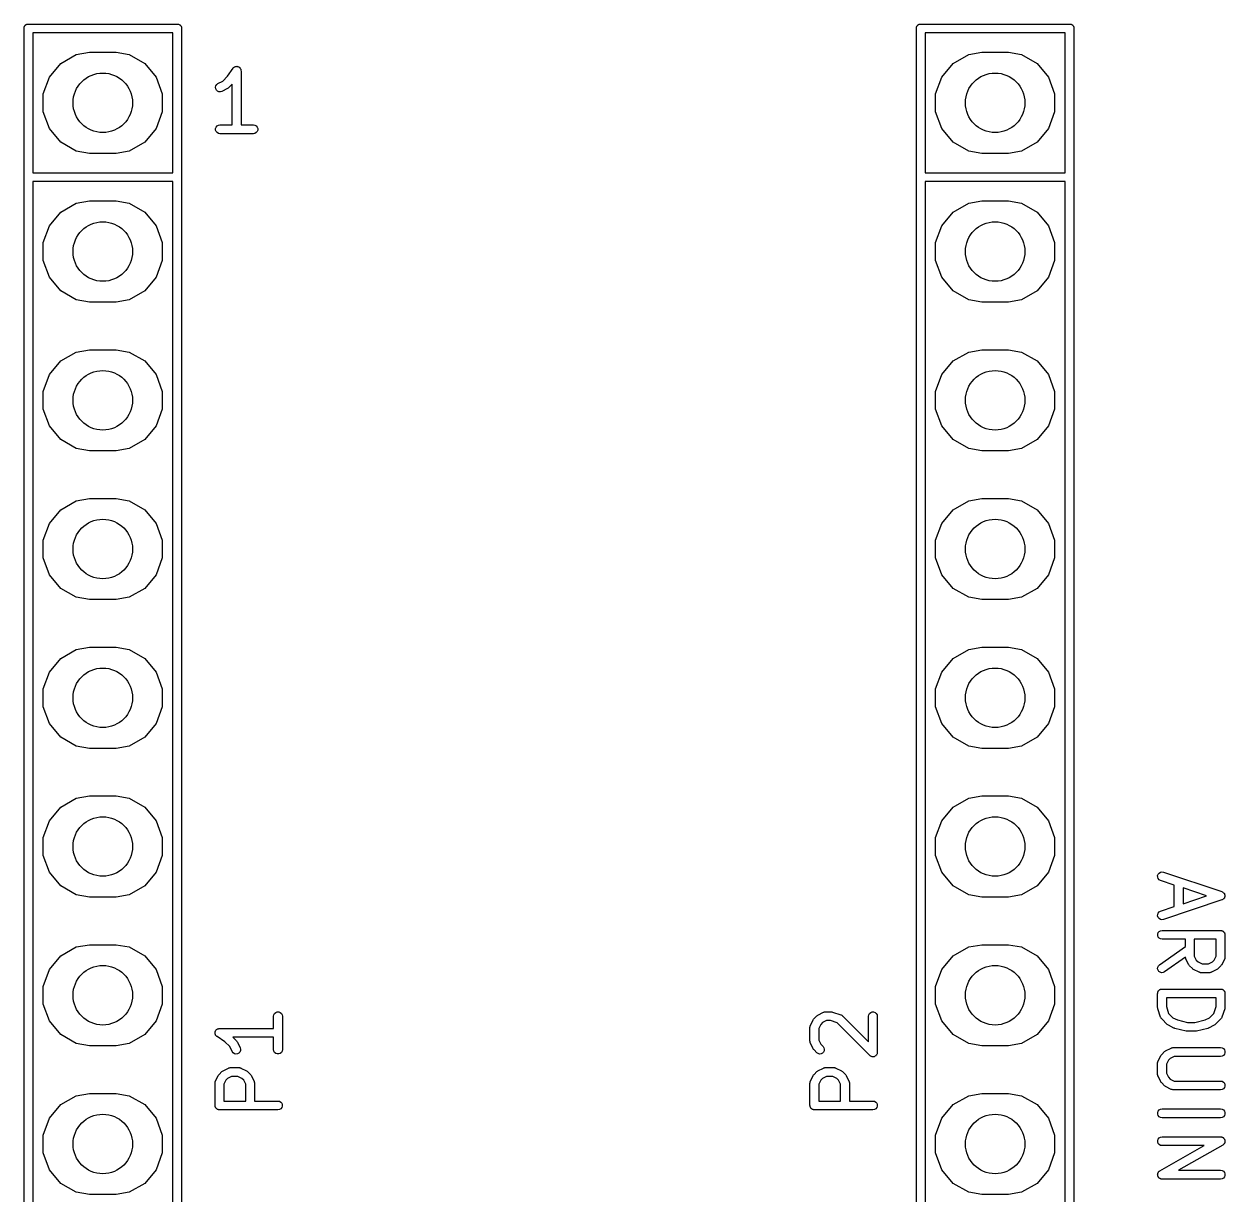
# Model space of a CAD drawing. Extents: x 84 to 159, y -171 to -32.
# Drawn here: x 138.1 to 158.61, y -89.9 to -69.9 of the extents above; entities that cross this region are included whole.
import ezdxf

# ---------------------------------------------------------------- set-up
doc = ezdxf.new("R2010")
doc.units = 0
doc.header["$MEASUREMENT"] = 0
doc.layers.add('BLACK', color=7, linetype='CONTINUOUS')

msp = doc.modelspace()

# ---------------------------------------------------------------- linework, layer by layer
at = {"layer": 'BLACK', "linetype": 'CONTINUOUS'}
for p, q in [((138.108, -69.9452), (138.11, -69.9389)), ((138.11, -69.9389), (138.114, -69.9338)), ((138.114, -69.9338), (138.118, -69.928)), ((138.118, -69.928), (138.123, -69.9238)), ((138.123, -69.9238), (138.127, -69.9187)), ((138.127, -69.9187), (138.133, -69.9153)), ((138.133, -69.9153), (138.138, -69.911)), ((138.138, -69.911), (138.144, -69.9088)), ((138.144, -69.9088), (138.15, -69.9054)), ((138.15, -69.9054), (138.157, -69.9043)), ((138.157, -69.9043), (138.163, -69.902)), ((138.163, -69.902), (138.169, -69.902)), ((138.169, -69.902), (138.169, -69.902)), ((138.169, -69.902), (140.723, -69.902)), ((140.723, -69.902), (140.723, -69.902)), ((140.723, -69.902), (140.729, -69.902)), ((140.729, -69.902), (140.735, -69.9043)), ((140.735, -69.9043), (140.742, -69.9054)), ((140.742, -69.9054), (140.748, -69.9088)), ((140.748, -69.9088), (140.754, -69.911)), ((140.754, -69.911), (140.759, -69.9153)), ((140.759, -69.9153), (140.765, -69.9187)), ((140.765, -69.9187), (140.769, -69.9238)), ((140.769, -69.9238), (140.774, -69.928)), ((140.774, -69.928), (140.778, -69.9338)), ((140.778, -69.9338), (140.782, -69.9389)), ((140.782, -69.9389), (140.784, -69.9452)), ((153.348, -69.9452), (153.35, -69.9389)), ((153.35, -69.9389), (153.354, -69.9338)), ((153.354, -69.9338), (153.358, -69.928)), ((153.358, -69.928), (153.363, -69.9238)), ((153.363, -69.9238), (153.367, -69.9187)), ((153.367, -69.9187), (153.373, -69.9153)), ((153.373, -69.9153), (153.378, -69.911)), ((153.378, -69.911), (153.384, -69.9088)), ((153.384, -69.9088), (153.39, -69.9054)), ((153.39, -69.9054), (153.397, -69.9043)), ((153.397, -69.9043), (153.403, -69.902)), ((153.403, -69.902), (153.409, -69.902)), ((153.409, -69.902), (153.409, -69.902)), ((153.409, -69.902), (155.963, -69.902)), ((155.963, -69.902), (155.963, -69.902)), ((155.963, -69.902), (155.969, -69.902)), ((155.969, -69.902), (155.975, -69.9043)), ((155.975, -69.9043), (155.982, -69.9054)), ((155.982, -69.9054), (155.988, -69.9088)), ((155.988, -69.9088), (155.994, -69.911)), ((155.994, -69.911), (155.999, -69.9153)), ((155.999, -69.9153), (156.005, -69.9187)), ((156.005, -69.9187), (156.009, -69.9238)), ((156.009, -69.9238), (156.014, -69.928)), ((156.014, -69.928), (156.018, -69.9338)), ((156.018, -69.9338), (156.022, -69.9389)), ((156.022, -69.9389), (156.024, -69.9452)), ((138.101, -69.9638), (138.103, -69.9575)), ((138.101, -69.9704), (138.101, -69.9638)), ((138.101, -72.5038), (138.101, -69.9704)), ((138.101, -69.9704), (138.101, -69.9704)), ((138.103, -69.9575), (138.104, -69.951)), ((138.104, -69.951), (138.108, -69.9452)), ((138.251, -70.052), (138.251, -72.442)), ((140.641, -70.052), (138.251, -70.052)), ((140.641, -72.442), (140.641, -70.052)), ((140.784, -69.9452), (140.788, -69.951)), ((140.788, -69.951), (140.789, -69.9575)), ((140.789, -69.9575), (140.791, -69.9638)), ((140.791, -69.9638), (140.791, -69.9704)), ((140.791, -69.9704), (140.791, -69.9704)), ((140.791, -69.9704), (140.791, -108.084)), ((153.341, -69.9638), (153.343, -69.9575)), ((153.341, -69.9704), (153.341, -69.9638)), ((153.341, -72.5038), (153.341, -69.9704)), ((153.341, -69.9704), (153.341, -69.9704)), ((153.343, -69.9575), (153.344, -69.951)), ((153.344, -69.951), (153.348, -69.9452)), ((153.491, -70.052), (153.491, -72.442)), ((155.881, -70.052), (153.491, -70.052)), ((155.881, -72.442), (155.881, -70.052)), ((156.024, -69.9452), (156.028, -69.951)), ((156.028, -69.951), (156.029, -69.9575)), ((156.029, -69.9575), (156.031, -69.9638)), ((156.031, -69.9638), (156.031, -69.9704)), ((156.031, -69.9704), (156.031, -69.9704)), ((156.031, -69.9704), (156.031, -108.084)), ((138.73, -70.5752), (138.994, -70.423)), ((138.994, -70.423), (139.218, -70.3834)), ((139.218, -70.3834), (139.674, -70.3834)), ((139.674, -70.3834), (139.898, -70.423)), ((139.898, -70.423), (140.162, -70.5752)), ((153.97, -70.5752), (154.234, -70.423)), ((154.234, -70.423), (154.458, -70.3834)), ((154.458, -70.3834), (154.914, -70.3834)), ((154.914, -70.3834), (155.138, -70.423)), ((155.138, -70.423), (155.402, -70.5752)), ((138.534, -70.8085), (138.73, -70.5752)), ((140.162, -70.5752), (140.358, -70.8085)), ((141.578, -70.7945), (141.67, -70.6578)), ((141.67, -70.6578), (141.672, -70.6548)), ((141.672, -70.6548), (141.675, -70.6512)), ((141.675, -70.6512), (141.681, -70.6454)), ((141.681, -70.6454), (141.688, -70.6389)), ((141.688, -70.6389), (141.691, -70.6371)), ((141.691, -70.6371), (141.695, -70.6344)), ((141.695, -70.6344), (141.703, -70.6314)), ((141.703, -70.6314), (141.711, -70.6274)), ((141.711, -70.6274), (141.715, -70.6269)), ((141.715, -70.6269), (141.719, -70.6255)), ((141.719, -70.6255), (141.728, -70.6255)), ((141.728, -70.6255), (141.737, -70.6245)), ((141.737, -70.6245), (141.741, -70.6255)), ((141.741, -70.6255), (141.745, -70.6255)), ((141.745, -70.6255), (141.753, -70.6286)), ((141.753, -70.6286), (141.762, -70.6307)), ((141.762, -70.6307), (141.766, -70.633)), ((141.766, -70.633), (141.769, -70.6344)), ((141.769, -70.6344), (141.776, -70.6402)), ((141.776, -70.6402), (141.784, -70.6451)), ((141.784, -70.6451), (141.786, -70.6485)), ((141.786, -70.6485), (141.789, -70.6512)), ((141.789, -70.6512), (141.794, -70.6589)), ((141.794, -70.6589), (141.799, -70.6661)), ((141.799, -70.6661), (141.8, -70.6701)), ((141.8, -70.6701), (141.802, -70.6737)), ((141.802, -70.6737), (141.804, -70.6825)), ((141.804, -70.6825), (141.807, -70.6911)), ((141.807, -70.6911), (141.806, -70.6953)), ((141.806, -70.6953), (141.807, -70.6994)), ((141.807, -70.6994), (141.807, -71.6244)), ((153.774, -70.8085), (153.97, -70.5752)), ((155.402, -70.5752), (155.598, -70.8085)), ((138.43, -71.0947), (138.534, -70.8085)), ((140.358, -70.8085), (140.462, -71.0947)), ((141.371, -70.9806), (141.377, -70.9553)), ((141.377, -70.9553), (141.392, -70.9335)), ((141.392, -70.9335), (141.413, -70.918)), ((141.413, -70.918), (141.497, -70.8758)), ((141.497, -70.8758), (141.578, -70.7945)), ((141.657, -70.9281), (141.595, -70.9905)), ((141.657, -71.6244), (141.657, -70.9281)), ((153.67, -71.0947), (153.774, -70.8085)), ((155.598, -70.8085), (155.702, -71.0947)), ((138.43, -71.3993), (138.43, -71.0947)), ((140.462, -71.0947), (140.462, -71.3993)), ((141.374, -71.0065), (141.371, -70.9806)), ((141.386, -71.0298), (141.374, -71.0065)), ((141.405, -71.0477), (141.386, -71.0298)), ((141.429, -71.058), (141.405, -71.0477)), ((141.455, -71.0596), (141.429, -71.058)), ((141.48, -71.0522), (141.455, -71.0596)), ((141.575, -71.0046), (141.48, -71.0522)), ((141.585, -70.9974), (141.575, -71.0046)), ((141.595, -70.9905), (141.585, -70.9974)), ((153.67, -71.3993), (153.67, -71.0947)), ((155.702, -71.0947), (155.702, -71.3993)), ((138.534, -71.6855), (138.43, -71.3993)), ((140.462, -71.3993), (140.358, -71.6855)), ((153.774, -71.6855), (153.67, -71.3993)), ((155.702, -71.3993), (155.598, -71.6855)), ((138.73, -71.9188), (138.534, -71.6855)), ((140.358, -71.6855), (140.162, -71.9188)), ((141.372, -71.6864), (141.381, -71.6619)), ((141.372, -71.7124), (141.372, -71.6864)), ((141.381, -71.7369), (141.372, -71.7124)), ((141.381, -71.6619), (141.398, -71.6419)), ((141.398, -71.7568), (141.381, -71.7369)), ((141.398, -71.6419), (141.421, -71.6289)), ((141.421, -71.7699), (141.398, -71.7568)), ((141.421, -71.6289), (141.446, -71.6244)), ((141.446, -71.7744), (141.421, -71.7699)), ((141.446, -71.6244), (141.657, -71.6244)), ((142.018, -71.7744), (141.446, -71.7744)), ((141.807, -71.6244), (142.018, -71.6244)), ((142.018, -71.6244), (142.043, -71.6289)), ((142.043, -71.7699), (142.018, -71.7744)), ((142.043, -71.6289), (142.066, -71.6419)), ((142.066, -71.7568), (142.043, -71.7699)), ((142.066, -71.6419), (142.083, -71.6619)), ((142.083, -71.7369), (142.066, -71.7568)), ((142.083, -71.6619), (142.092, -71.6864)), ((142.092, -71.7124), (142.083, -71.7369)), ((142.092, -71.6864), (142.092, -71.7124)), ((153.97, -71.9188), (153.774, -71.6855)), ((155.598, -71.6855), (155.402, -71.9188)), ((138.994, -72.071), (138.73, -71.9188)), ((140.162, -71.9188), (139.898, -72.071)), ((154.234, -72.071), (153.97, -71.9188)), ((155.402, -71.9188), (155.138, -72.071)), ((139.218, -72.1106), (138.994, -72.071)), ((139.674, -72.1106), (139.218, -72.1106)), ((139.898, -72.071), (139.674, -72.1106)), ((154.458, -72.1106), (154.234, -72.071)), ((154.914, -72.1106), (154.458, -72.1106)), ((155.138, -72.071), (154.914, -72.1106)), ((138.101, -72.5104), (138.101, -72.5038)), ((138.101, -108.084), (138.101, -72.5104)), ((138.251, -72.442), (140.641, -72.442)), ((138.251, -72.592), (138.251, -108.002)), ((140.641, -72.592), (138.251, -72.592)), ((140.641, -108.002), (140.641, -72.592)), ((153.341, -72.5104), (153.341, -72.5038)), ((153.341, -108.084), (153.341, -72.5104)), ((153.491, -72.442), (155.881, -72.442)), ((153.491, -72.592), (153.491, -108.002)), ((155.881, -72.592), (153.491, -72.592)), ((155.881, -108.002), (155.881, -72.592)), ((138.73, -73.1152), (138.994, -72.963)), ((138.994, -72.963), (139.218, -72.9234)), ((139.218, -72.9234), (139.674, -72.9234)), ((139.674, -72.9234), (139.898, -72.963)), ((139.898, -72.963), (140.162, -73.1152)), ((153.97, -73.1152), (154.234, -72.963)), ((154.234, -72.963), (154.458, -72.9234)), ((154.458, -72.9234), (154.914, -72.9234)), ((154.914, -72.9234), (155.138, -72.963)), ((155.138, -72.963), (155.402, -73.1152)), ((138.534, -73.3485), (138.73, -73.1152)), ((140.162, -73.1152), (140.358, -73.3485)), ((153.774, -73.3485), (153.97, -73.1152)), ((155.402, -73.1152), (155.598, -73.3485)), ((138.43, -73.6347), (138.534, -73.3485)), ((140.358, -73.3485), (140.462, -73.6347)), ((153.67, -73.6347), (153.774, -73.3485)), ((155.598, -73.3485), (155.702, -73.6347)), ((138.43, -73.9393), (138.43, -73.6347)), ((140.462, -73.6347), (140.462, -73.9393)), ((153.67, -73.9393), (153.67, -73.6347)), ((155.702, -73.6347), (155.702, -73.9393)), ((138.534, -74.2255), (138.43, -73.9393)), ((140.462, -73.9393), (140.358, -74.2255)), ((153.774, -74.2255), (153.67, -73.9393)), ((155.702, -73.9393), (155.598, -74.2255)), ((138.73, -74.4588), (138.534, -74.2255)), ((140.358, -74.2255), (140.162, -74.4588)), ((153.97, -74.4588), (153.774, -74.2255)), ((155.598, -74.2255), (155.402, -74.4588)), ((138.994, -74.611), (138.73, -74.4588)), ((139.218, -74.6506), (138.994, -74.611)), ((139.674, -74.6506), (139.218, -74.6506)), ((139.898, -74.611), (139.674, -74.6506)), ((140.162, -74.4588), (139.898, -74.611)), ((154.234, -74.611), (153.97, -74.4588)), ((154.458, -74.6506), (154.234, -74.611)), ((154.914, -74.6506), (154.458, -74.6506)), ((155.138, -74.611), (154.914, -74.6506)), ((155.402, -74.4588), (155.138, -74.611)), ((138.994, -75.503), (139.218, -75.4634)), ((139.218, -75.4634), (139.674, -75.4634)), ((139.674, -75.4634), (139.898, -75.503)), ((154.234, -75.503), (154.458, -75.4634)), ((154.458, -75.4634), (154.914, -75.4634)), ((154.914, -75.4634), (155.138, -75.503)), ((138.534, -75.8885), (138.73, -75.6552)), ((138.73, -75.6552), (138.994, -75.503)), ((139.898, -75.503), (140.162, -75.6552)), ((140.162, -75.6552), (140.358, -75.8885)), ((153.774, -75.8885), (153.97, -75.6552)), ((153.97, -75.6552), (154.234, -75.503)), ((155.138, -75.503), (155.402, -75.6552)), ((155.402, -75.6552), (155.598, -75.8885)), ((138.43, -76.1747), (138.534, -75.8885)), ((140.358, -75.8885), (140.462, -76.1747)), ((153.67, -76.1747), (153.774, -75.8885)), ((155.598, -75.8885), (155.702, -76.1747)), ((138.43, -76.4793), (138.43, -76.1747)), ((140.462, -76.1747), (140.462, -76.4793)), ((153.67, -76.4793), (153.67, -76.1747)), ((155.702, -76.1747), (155.702, -76.4793)), ((138.534, -76.7655), (138.43, -76.4793)), ((140.462, -76.4793), (140.358, -76.7655)), ((153.774, -76.7655), (153.67, -76.4793)), ((155.702, -76.4793), (155.598, -76.7655)), ((138.73, -76.9988), (138.534, -76.7655)), ((140.358, -76.7655), (140.162, -76.9988)), ((153.97, -76.9988), (153.774, -76.7655)), ((155.598, -76.7655), (155.402, -76.9988)), ((138.994, -77.151), (138.73, -76.9988)), ((140.162, -76.9988), (139.898, -77.151)), ((154.234, -77.151), (153.97, -76.9988)), ((155.402, -76.9988), (155.138, -77.151)), ((139.218, -77.1906), (138.994, -77.151)), ((139.674, -77.1906), (139.218, -77.1906)), ((139.898, -77.151), (139.674, -77.1906)), ((154.458, -77.1906), (154.234, -77.151)), ((154.914, -77.1906), (154.458, -77.1906)), ((155.138, -77.151), (154.914, -77.1906)), ((138.73, -78.1952), (138.994, -78.043)), ((138.994, -78.043), (139.218, -78.0034)), ((139.218, -78.0034), (139.674, -78.0034)), ((139.674, -78.0034), (139.898, -78.043)), ((139.898, -78.043), (140.162, -78.1952)), ((153.97, -78.1952), (154.234, -78.043)), ((154.234, -78.043), (154.458, -78.0034)), ((154.458, -78.0034), (154.914, -78.0034)), ((154.914, -78.0034), (155.138, -78.043)), ((155.138, -78.043), (155.402, -78.1952)), ((138.534, -78.4285), (138.73, -78.1952)), ((140.162, -78.1952), (140.358, -78.4285)), ((153.774, -78.4285), (153.97, -78.1952)), ((155.402, -78.1952), (155.598, -78.4285)), ((138.43, -78.7147), (138.534, -78.4285)), ((140.358, -78.4285), (140.462, -78.7147)), ((153.67, -78.7147), (153.774, -78.4285)), ((155.598, -78.4285), (155.702, -78.7147)), ((138.43, -79.0193), (138.43, -78.7147)), ((140.462, -78.7147), (140.462, -79.0193)), ((153.67, -79.0193), (153.67, -78.7147)), ((155.702, -78.7147), (155.702, -79.0193)), ((138.534, -79.3055), (138.43, -79.0193)), ((140.462, -79.0193), (140.358, -79.3055)), ((153.774, -79.3055), (153.67, -79.0193)), ((155.702, -79.0193), (155.598, -79.3055)), ((138.73, -79.5388), (138.534, -79.3055)), ((140.358, -79.3055), (140.162, -79.5388)), ((153.97, -79.5388), (153.774, -79.3055)), ((155.598, -79.3055), (155.402, -79.5388)), ((138.994, -79.691), (138.73, -79.5388)), ((140.162, -79.5388), (139.898, -79.691)), ((154.234, -79.691), (153.97, -79.5388)), ((155.402, -79.5388), (155.138, -79.691)), ((139.218, -79.7306), (138.994, -79.691)), ((139.674, -79.7306), (139.218, -79.7306)), ((139.898, -79.691), (139.674, -79.7306)), ((154.458, -79.7306), (154.234, -79.691)), ((154.914, -79.7306), (154.458, -79.7306)), ((155.138, -79.691), (154.914, -79.7306)), ((138.73, -80.7352), (138.994, -80.583)), ((138.994, -80.583), (139.218, -80.5434)), ((139.218, -80.5434), (139.674, -80.5434)), ((139.674, -80.5434), (139.898, -80.583)), ((139.898, -80.583), (140.162, -80.7352)), ((153.97, -80.7352), (154.234, -80.583)), ((154.234, -80.583), (154.458, -80.5434)), ((154.458, -80.5434), (154.914, -80.5434)), ((154.914, -80.5434), (155.138, -80.583)), ((155.138, -80.583), (155.402, -80.7352)), ((138.534, -80.9685), (138.73, -80.7352)), ((140.162, -80.7352), (140.358, -80.9685)), ((153.774, -80.9685), (153.97, -80.7352)), ((155.402, -80.7352), (155.598, -80.9685)), ((138.43, -81.2547), (138.534, -80.9685)), ((140.358, -80.9685), (140.462, -81.2547)), ((153.67, -81.2547), (153.774, -80.9685)), ((155.598, -80.9685), (155.702, -81.2547)), ((138.43, -81.5593), (138.43, -81.2547)), ((140.462, -81.2547), (140.462, -81.5593)), ((153.67, -81.5593), (153.67, -81.2547)), ((155.702, -81.2547), (155.702, -81.5593)), ((138.534, -81.8455), (138.43, -81.5593)), ((140.462, -81.5593), (140.358, -81.8455)), ((153.774, -81.8455), (153.67, -81.5593)), ((155.702, -81.5593), (155.598, -81.8455)), ((138.73, -82.0788), (138.534, -81.8455)), ((140.358, -81.8455), (140.162, -82.0788)), ((153.97, -82.0788), (153.774, -81.8455)), ((155.598, -81.8455), (155.402, -82.0788)), ((138.994, -82.231), (138.73, -82.0788)), ((139.218, -82.2706), (138.994, -82.231)), ((139.898, -82.231), (139.674, -82.2706)), ((140.162, -82.0788), (139.898, -82.231)), ((154.234, -82.231), (153.97, -82.0788)), ((154.458, -82.2706), (154.234, -82.231)), ((155.138, -82.231), (154.914, -82.2706)), ((155.402, -82.0788), (155.138, -82.231)), ((139.674, -82.2706), (139.218, -82.2706)), ((154.914, -82.2706), (154.458, -82.2706)), ((138.73, -83.2752), (138.994, -83.123)), ((138.994, -83.123), (139.218, -83.0834)), ((139.218, -83.0834), (139.674, -83.0834)), ((139.674, -83.0834), (139.898, -83.123)), ((139.898, -83.123), (140.162, -83.2752)), ((153.97, -83.2752), (154.234, -83.123)), ((154.234, -83.123), (154.458, -83.0834)), ((154.458, -83.0834), (154.914, -83.0834)), ((154.914, -83.0834), (155.138, -83.123)), ((155.138, -83.123), (155.402, -83.2752)), ((138.534, -83.5085), (138.73, -83.2752)), ((140.162, -83.2752), (140.358, -83.5085)), ((153.774, -83.5085), (153.97, -83.2752)), ((155.402, -83.2752), (155.598, -83.5085)), ((138.43, -83.7947), (138.534, -83.5085)), ((140.358, -83.5085), (140.462, -83.7947)), ((153.67, -83.7947), (153.774, -83.5085)), ((155.598, -83.5085), (155.702, -83.7947)), ((138.43, -84.0993), (138.43, -83.7947)), ((140.462, -83.7947), (140.462, -84.0993)), ((153.67, -84.0993), (153.67, -83.7947)), ((155.702, -83.7947), (155.702, -84.0993)), ((138.534, -84.3855), (138.43, -84.0993)), ((140.462, -84.0993), (140.358, -84.3855)), ((153.774, -84.3855), (153.67, -84.0993)), ((155.702, -84.0993), (155.598, -84.3855)), ((138.73, -84.6188), (138.534, -84.3855)), ((140.358, -84.3855), (140.162, -84.6188)), ((153.97, -84.6188), (153.774, -84.3855)), ((155.598, -84.3855), (155.402, -84.6188)), ((157.461, -84.4447), (157.47, -84.42)), ((157.462, -84.4707), (157.461, -84.4447)), ((157.472, -84.495), (157.462, -84.4707)), ((157.47, -84.42), (157.486, -84.3996)), ((157.489, -84.5144), (157.472, -84.495)), ((157.486, -84.3996), (157.508, -84.3859)), ((157.508, -84.3859), (157.534, -84.3807)), ((157.534, -84.3807), (157.559, -84.3845)), ((157.559, -84.3845), (158.559, -84.7179)), ((138.994, -84.771), (138.73, -84.6188)), ((140.162, -84.6188), (139.898, -84.771)), ((154.234, -84.771), (153.97, -84.6188)), ((155.402, -84.6188), (155.138, -84.771)), ((157.512, -84.5268), (157.489, -84.5144)), ((157.746, -84.605), (157.512, -84.5268)), ((157.746, -84.9731), (157.746, -84.605)), ((158.298, -84.789), (157.896, -84.655)), ((157.896, -84.655), (157.896, -84.9231)), ((139.218, -84.8106), (138.994, -84.771)), ((139.674, -84.8106), (139.218, -84.8106)), ((139.898, -84.771), (139.674, -84.8106)), ((154.458, -84.8106), (154.234, -84.771)), ((154.914, -84.8106), (154.458, -84.8106)), ((155.138, -84.771), (154.914, -84.8106)), ((158.559, -84.8602), (157.559, -85.1935)), ((157.896, -84.9231), (158.298, -84.789)), ((158.559, -84.7179), (158.561, -84.7189)), ((158.561, -84.8592), (158.559, -84.8602)), ((158.561, -84.7189), (158.563, -84.7193)), ((158.563, -84.8588), (158.561, -84.8592)), ((158.563, -84.7193), (158.573, -84.725)), ((158.573, -84.853), (158.563, -84.8588)), ((158.573, -84.725), (158.582, -84.7303)), ((158.582, -84.8478), (158.573, -84.853)), ((158.582, -84.7303), (158.584, -84.7318)), ((158.584, -84.8462), (158.582, -84.8478)), ((158.584, -84.7318), (158.585, -84.7329)), ((158.585, -84.8451), (158.584, -84.8462)), ((158.585, -84.7329), (158.592, -84.7415)), ((158.592, -84.8365), (158.585, -84.8451)), ((158.592, -84.7415), (158.6, -84.7498)), ((158.6, -84.8283), (158.592, -84.8365)), ((158.6, -84.7498), (158.6, -84.7517)), ((158.6, -84.7517), (158.602, -84.7533)), ((158.602, -84.8247), (158.6, -84.8264)), ((158.6, -84.8264), (158.6, -84.8283)), ((158.602, -84.7533), (158.605, -84.7638)), ((158.605, -84.8143), (158.602, -84.8247)), ((158.605, -84.7638), (158.609, -84.774)), ((158.609, -84.8041), (158.605, -84.8143)), ((158.609, -84.774), (158.609, -84.7761)), ((158.609, -84.7761), (158.61, -84.778)), ((158.61, -84.8), (158.609, -84.802)), ((158.609, -84.802), (158.609, -84.8041)), ((158.61, -84.778), (158.61, -84.789)), ((158.61, -84.789), (158.61, -84.8)), ((157.461, -85.1334), (157.462, -85.1073)), ((157.462, -85.1073), (157.472, -85.0831)), ((157.472, -85.0831), (157.489, -85.0636)), ((157.489, -85.0636), (157.512, -85.0512)), ((157.512, -85.0512), (157.746, -84.9731)), ((157.47, -85.1581), (157.461, -85.1334)), ((157.486, -85.1785), (157.47, -85.1581)), ((157.508, -85.1921), (157.486, -85.1785)), ((157.534, -85.1973), (157.508, -85.1921)), ((157.559, -85.1935), (157.534, -85.1973)), ((157.462, -85.4427), (157.471, -85.4182)), ((157.462, -85.4687), (157.462, -85.4427)), ((157.471, -85.4932), (157.462, -85.4687)), ((157.471, -85.4182), (157.487, -85.3982)), ((157.487, -85.5131), (157.471, -85.4932)), ((157.487, -85.3982), (157.51, -85.3852)), ((157.51, -85.5262), (157.487, -85.5131)), ((157.51, -85.3852), (157.536, -85.3807)), ((157.536, -85.5307), (157.51, -85.5262)), ((157.536, -85.3807), (158.536, -85.3807)), ((158.536, -85.3807), (158.542, -85.3818)), ((158.542, -85.3818), (158.549, -85.3818)), ((158.549, -85.3818), (158.555, -85.3841)), ((158.555, -85.3841), (158.561, -85.3852)), ((158.561, -85.3852), (158.567, -85.3885)), ((158.567, -85.3885), (158.573, -85.3907)), ((158.573, -85.3907), (158.578, -85.395)), ((158.578, -85.395), (158.584, -85.3982)), ((158.584, -85.3982), (158.588, -85.4033)), ((158.588, -85.4033), (158.593, -85.4075)), ((158.593, -85.4075), (158.596, -85.4132)), ((158.596, -85.4132), (158.601, -85.4182)), ((158.601, -85.4182), (158.603, -85.4244)), ((158.603, -85.4244), (158.606, -85.43)), ((158.606, -85.43), (158.607, -85.4365)), ((158.607, -85.4365), (158.609, -85.4427)), ((158.609, -85.4427), (158.609, -85.4492)), ((158.609, -85.4492), (158.611, -85.4557)), ((158.611, -85.4557), (158.611, -85.8366)), ((138.73, -85.8152), (138.994, -85.663)), ((138.994, -85.663), (139.218, -85.6234)), ((139.218, -85.6234), (139.674, -85.6234)), ((139.674, -85.6234), (139.898, -85.663)), ((139.898, -85.663), (140.162, -85.8152)), ((153.97, -85.8152), (154.234, -85.663)), ((154.234, -85.663), (154.458, -85.6234)), ((154.458, -85.6234), (154.914, -85.6234)), ((154.914, -85.6234), (155.138, -85.663)), ((155.138, -85.663), (155.402, -85.8152)), ((157.493, -85.9657), (157.937, -85.6547)), ((157.937, -85.5307), (157.536, -85.5307)), ((157.937, -85.6547), (157.937, -85.5307)), ((158.087, -85.5307), (158.087, -85.8189)), ((158.461, -85.5307), (158.087, -85.5307)), ((158.461, -85.8189), (158.461, -85.5307)), ((138.534, -86.0485), (138.73, -85.8152)), ((140.162, -85.8152), (140.358, -86.0485)), ((153.774, -86.0485), (153.97, -85.8152)), ((155.402, -85.8152), (155.598, -86.0485)), ((157.937, -85.8377), (157.579, -86.0886)), ((157.938, -85.8409), (157.937, -85.8377)), ((157.937, -85.8452), (157.938, -85.8409)), ((157.94, -85.8536), (157.937, -85.8452)), ((157.941, -85.8623), (157.94, -85.8536)), ((157.943, -85.866), (157.941, -85.8623)), ((157.945, -85.8702), (157.943, -85.866)), ((157.992, -85.9654), (157.945, -85.8702)), ((158.087, -85.8189), (158.121, -85.8875)), ((158.121, -85.8875), (158.151, -85.9179)), ((158.151, -85.9179), (158.22, -85.9521)), ((158.327, -85.9521), (158.396, -85.9179)), ((158.396, -85.9179), (158.426, -85.8875)), ((158.426, -85.8875), (158.461, -85.8189)), ((158.603, -85.8702), (158.555, -85.9654)), ((158.604, -85.866), (158.603, -85.8702)), ((158.606, -85.8623), (158.604, -85.866)), ((158.608, -85.8536), (158.606, -85.8623)), ((158.61, -85.8452), (158.608, -85.8536)), ((158.611, -85.8366), (158.61, -85.8409)), ((158.61, -85.8409), (158.61, -85.8452)), ((138.43, -86.3347), (138.534, -86.0485)), ((140.358, -86.0485), (140.462, -86.3347)), ((153.67, -86.3347), (153.774, -86.0485)), ((155.598, -86.0485), (155.702, -86.3347)), ((157.461, -86.0336), (157.463, -86.0077)), ((157.468, -86.0588), (157.461, -86.0336)), ((157.463, -86.0077), (157.474, -85.9841)), ((157.483, -86.0801), (157.468, -86.0588)), ((157.474, -85.9841), (157.493, -85.9657)), ((157.504, -86.0951), (157.483, -86.0801)), ((157.529, -86.1018), (157.504, -86.0951)), ((157.555, -86.0996), (157.529, -86.1018)), ((157.579, -86.0886), (157.555, -86.0996)), ((158, -85.9751), (157.992, -85.9654)), ((158.006, -85.9849), (158, -85.9751)), ((158.054, -86.0325), (158.006, -85.9849)), ((158.064, -86.0394), (158.054, -86.0325)), ((158.074, -86.0466), (158.064, -86.0394)), ((158.169, -86.0942), (158.074, -86.0466)), ((158.173, -86.0954), (158.169, -86.0942)), ((158.177, -86.0976), (158.173, -86.0954)), ((158.185, -86.0991), (158.177, -86.0976)), ((158.194, -86.1016), (158.185, -86.0991)), ((158.198, -86.1014), (158.194, -86.1016)), ((158.202, -86.1021), (158.198, -86.1014)), ((158.345, -86.1021), (158.202, -86.1021)), ((158.22, -85.9521), (158.327, -85.9521)), ((158.349, -86.1014), (158.345, -86.1021)), ((158.354, -86.1016), (158.349, -86.1014)), ((158.362, -86.0991), (158.354, -86.1016)), ((158.371, -86.0976), (158.362, -86.0991)), ((158.375, -86.0954), (158.371, -86.0976)), ((158.379, -86.0942), (158.375, -86.0954)), ((158.474, -86.0466), (158.379, -86.0942)), ((158.484, -86.0394), (158.474, -86.0466)), ((158.493, -86.0325), (158.484, -86.0394)), ((158.541, -85.9849), (158.493, -86.0325)), ((158.548, -85.9751), (158.541, -85.9849)), ((158.555, -85.9654), (158.548, -85.9751)), ((138.43, -86.6393), (138.43, -86.3347)), ((140.462, -86.3347), (140.462, -86.6393)), ((153.67, -86.6393), (153.67, -86.3347)), ((155.702, -86.3347), (155.702, -86.6393)), ((157.461, -86.4557), (157.462, -86.4492)), ((157.461, -86.6938), (157.461, -86.4557)), ((157.462, -86.4427), (157.464, -86.4365)), ((157.462, -86.4492), (157.462, -86.4427)), ((157.464, -86.4365), (157.465, -86.43)), ((157.465, -86.43), (157.468, -86.4244)), ((157.468, -86.4244), (157.471, -86.4182)), ((157.471, -86.4182), (157.475, -86.4132)), ((157.475, -86.4132), (157.478, -86.4075)), ((157.478, -86.4075), (157.483, -86.4033)), ((157.483, -86.4033), (157.487, -86.3982)), ((157.487, -86.3982), (157.493, -86.395)), ((157.493, -86.395), (157.498, -86.3907)), ((157.498, -86.3907), (157.504, -86.3885)), ((157.504, -86.3885), (157.51, -86.3852)), ((157.51, -86.3852), (157.516, -86.3841)), ((157.516, -86.3841), (157.523, -86.3818)), ((157.523, -86.3818), (157.529, -86.3818)), ((157.529, -86.3818), (157.536, -86.3807)), ((157.536, -86.3807), (158.536, -86.3807)), ((157.611, -86.5307), (157.611, -86.6816)), ((158.461, -86.5307), (157.611, -86.5307)), ((158.461, -86.6816), (158.461, -86.5307)), ((158.536, -86.3807), (158.542, -86.3818)), ((158.542, -86.3818), (158.549, -86.3818)), ((158.549, -86.3818), (158.555, -86.3841)), ((158.555, -86.3841), (158.561, -86.3852)), ((158.561, -86.3852), (158.567, -86.3885)), ((158.567, -86.3885), (158.573, -86.3907)), ((158.573, -86.3907), (158.578, -86.395)), ((158.578, -86.395), (158.584, -86.3982)), ((158.584, -86.3982), (158.588, -86.4033)), ((158.588, -86.4033), (158.593, -86.4075)), ((158.593, -86.4075), (158.596, -86.4132)), ((158.596, -86.4132), (158.601, -86.4182)), ((158.601, -86.4182), (158.603, -86.4244)), ((158.603, -86.4244), (158.606, -86.43)), ((158.606, -86.43), (158.607, -86.4365)), ((158.607, -86.4365), (158.609, -86.4427)), ((158.609, -86.4427), (158.609, -86.4492)), ((158.609, -86.4492), (158.611, -86.4557)), ((158.611, -86.4557), (158.611, -86.6938)), ((138.534, -86.9255), (138.43, -86.6393)), ((140.462, -86.6393), (140.358, -86.9255)), ((153.774, -86.9255), (153.67, -86.6393)), ((155.702, -86.6393), (155.598, -86.9255)), ((157.463, -86.7056), (157.461, -86.6938)), ((157.464, -86.7175), (157.463, -86.7056)), ((157.512, -86.8604), (157.464, -86.7175)), ((157.611, -86.6816), (157.649, -86.7961)), ((158.422, -86.7961), (158.461, -86.6816)), ((158.607, -86.7175), (158.559, -86.8604)), ((158.609, -86.7056), (158.607, -86.7175)), ((158.611, -86.6938), (158.609, -86.7056)), ((138.73, -87.1588), (138.534, -86.9255)), ((140.358, -86.9255), (140.162, -87.1588)), ((142.363, -86.8443), (142.368, -86.8186)), ((142.363, -87.055), (142.363, -86.8443)), ((142.368, -86.8186), (142.381, -86.7961)), ((142.381, -86.7961), (142.401, -86.7793)), ((142.401, -86.7793), (142.425, -86.7704)), ((142.425, -86.7704), (142.451, -86.7704)), ((142.451, -86.7704), (142.476, -86.7793)), ((142.476, -86.7793), (142.496, -86.7961)), ((142.496, -86.7961), (142.509, -86.8186)), ((142.509, -86.8186), (142.513, -86.8443)), ((142.513, -86.8443), (142.513, -87.4157)), ((151.531, -87.0012), (151.579, -86.906)), ((151.579, -86.906), (151.586, -86.8963)), ((151.586, -86.8963), (151.593, -86.8865)), ((151.593, -86.8865), (151.641, -86.8389)), ((151.641, -86.8389), (151.65, -86.832)), ((151.65, -86.832), (151.66, -86.8248)), ((151.66, -86.8248), (151.755, -86.7772)), ((151.738, -86.9535), (151.708, -86.9839)), ((151.807, -86.9193), (151.738, -86.9535)), ((151.755, -86.7772), (151.759, -86.776)), ((151.759, -86.776), (151.763, -86.7738)), ((151.763, -86.7738), (151.772, -86.7723)), ((151.772, -86.7723), (151.78, -86.7698)), ((151.78, -86.7698), (151.785, -86.77)), ((151.785, -86.77), (151.789, -86.7693)), ((151.789, -86.7693), (151.884, -86.7693)), ((151.872, -86.9193), (151.807, -86.9193)), ((151.986, -86.9575), (151.872, -86.9193)), ((151.884, -86.7693), (151.896, -86.7714)), ((151.896, -86.7714), (151.908, -86.7731)), ((151.908, -86.7731), (152.051, -86.8208)), ((152.545, -87.5164), (151.986, -86.9575)), ((152.051, -86.8208), (152.054, -86.8228)), ((152.054, -86.8228), (152.059, -86.8239)), ((152.059, -86.8239), (152.066, -86.829)), ((152.066, -86.829), (152.074, -86.8332)), ((152.074, -86.8332), (152.076, -86.8364)), ((152.076, -86.8364), (152.08, -86.8389)), ((152.08, -86.8389), (152.523, -87.2823)), ((152.523, -86.8443), (152.528, -86.8186)), ((152.523, -87.2823), (152.523, -86.8443)), ((152.528, -86.8186), (152.541, -86.7961)), ((152.541, -86.7961), (152.561, -86.7793)), ((152.561, -86.7793), (152.585, -86.7704)), ((152.585, -86.7704), (152.611, -86.7704)), ((152.611, -86.7704), (152.636, -86.7793)), ((152.636, -86.7793), (152.656, -86.7961)), ((152.656, -86.7961), (152.669, -86.8186)), ((152.669, -86.8186), (152.673, -86.8443)), ((152.673, -86.8443), (152.673, -87.4633)), ((153.97, -87.1588), (153.774, -86.9255)), ((155.598, -86.9255), (155.402, -87.1588)), ((157.514, -86.8642), (157.512, -86.8604)), ((157.515, -86.8683), (157.514, -86.8642)), ((157.52, -86.8755), (157.515, -86.8683)), ((157.524, -86.8833), (157.52, -86.8755)), ((157.528, -86.8861), (157.524, -86.8833)), ((157.53, -86.8897), (157.528, -86.8861)), ((157.625, -86.9849), (157.53, -86.8897)), ((157.649, -86.7961), (157.723, -86.8702)), ((157.723, -86.8702), (157.8, -86.9087)), ((157.8, -86.9087), (157.973, -86.9521)), ((157.973, -86.9521), (158.098, -86.9521)), ((158.098, -86.9521), (158.271, -86.9087)), ((158.271, -86.9087), (158.348, -86.8702)), ((158.348, -86.8702), (158.422, -86.7961)), ((158.541, -86.8897), (158.446, -86.9849)), ((158.544, -86.8861), (158.541, -86.8897)), ((158.547, -86.8833), (158.544, -86.8861)), ((158.551, -86.8755), (158.547, -86.8833)), ((158.556, -86.8683), (158.551, -86.8755)), ((158.557, -86.8642), (158.556, -86.8683)), ((158.559, -86.8604), (158.557, -86.8642)), ((138.994, -87.311), (138.73, -87.1588)), ((140.162, -87.1588), (139.898, -87.311)), ((141.364, -87.1252), (141.365, -87.1211)), ((141.365, -87.1341), (141.364, -87.1252)), ((141.365, -87.117), (141.368, -87.1086)), ((141.365, -87.1211), (141.365, -87.117)), ((141.365, -87.143), (141.365, -87.1341)), ((141.366, -87.1469), (141.365, -87.143)), ((141.366, -87.1511), (141.366, -87.1469)), ((141.37, -87.1591), (141.366, -87.1511)), ((141.368, -87.1086), (141.37, -87.0999)), ((141.37, -87.0999), (141.372, -87.0964)), ((141.373, -87.1675), (141.37, -87.1591)), ((141.372, -87.0964), (141.373, -87.0925)), ((141.373, -87.0925), (141.379, -87.0856)), ((141.379, -87.0856), (141.384, -87.0782)), ((141.384, -87.0782), (141.387, -87.0757)), ((141.387, -87.0757), (141.39, -87.0725)), ((141.39, -87.0725), (141.398, -87.0681)), ((141.398, -87.0681), (141.405, -87.0628)), ((141.405, -87.0628), (141.409, -87.0616)), ((141.409, -87.0616), (141.413, -87.0595)), ((141.413, -87.0595), (141.422, -87.058)), ((141.422, -87.058), (141.43, -87.0555)), ((141.43, -87.0555), (141.434, -87.0557)), ((141.434, -87.0557), (141.438, -87.055)), ((141.438, -87.055), (142.363, -87.055)), ((151.523, -87.0348), (151.524, -87.0305)), ((151.523, -87.2729), (151.523, -87.0348)), ((151.524, -87.0262), (151.526, -87.0178)), ((151.524, -87.0305), (151.524, -87.0262)), ((151.526, -87.0178), (151.528, -87.0091)), ((151.528, -87.0091), (151.53, -87.0054)), ((151.53, -87.0054), (151.531, -87.0012)), ((151.708, -86.9839), (151.673, -87.0525)), ((151.673, -87.0525), (151.673, -87.2552)), ((154.234, -87.311), (153.97, -87.1588)), ((155.402, -87.1588), (155.138, -87.311)), ((157.635, -86.9918), (157.625, -86.9849)), ((157.645, -86.999), (157.635, -86.9918)), ((157.74, -87.0466), (157.645, -86.999)), ((157.748, -87.0489), (157.74, -87.0466)), ((157.756, -87.0523), (157.748, -87.0489)), ((157.946, -87.0999), (157.756, -87.0523)), ((157.955, -87.1005), (157.946, -87.0999)), ((157.964, -87.1021), (157.955, -87.1005)), ((158.107, -87.1021), (157.964, -87.1021)), ((158.116, -87.1005), (158.107, -87.1021)), ((158.125, -87.0999), (158.116, -87.1005)), ((158.316, -87.0523), (158.125, -87.0999)), ((158.323, -87.0489), (158.316, -87.0523)), ((158.331, -87.0466), (158.323, -87.0489)), ((158.426, -86.999), (158.331, -87.0466)), ((158.436, -86.9918), (158.426, -86.999)), ((158.446, -86.9849), (158.436, -86.9918)), ((139.218, -87.3506), (138.994, -87.311)), ((139.674, -87.3506), (139.218, -87.3506)), ((139.898, -87.311), (139.674, -87.3506)), ((141.376, -87.1707), (141.373, -87.1675)), ((141.378, -87.1744), (141.376, -87.1707)), ((141.384, -87.1806), (141.378, -87.1744)), ((141.39, -87.1875), (141.384, -87.1806)), ((141.394, -87.1895), (141.39, -87.1875)), ((141.397, -87.1924), (141.394, -87.1895)), ((141.533, -87.2835), (141.397, -87.1924)), ((141.615, -87.3649), (141.533, -87.2835)), ((141.657, -87.4493), (141.615, -87.3649)), ((142.363, -87.205), (141.667, -87.205)), ((141.667, -87.205), (141.73, -87.2674)), ((141.73, -87.2674), (141.736, -87.2773)), ((141.736, -87.2773), (141.744, -87.2869)), ((141.744, -87.2869), (141.791, -87.3822)), ((142.363, -87.4157), (142.363, -87.205)), ((151.524, -87.2771), (151.523, -87.2729)), ((151.524, -87.2814), (151.524, -87.2771)), ((151.526, -87.2899), (151.524, -87.2814)), ((151.528, -87.2985), (151.526, -87.2899)), ((151.53, -87.3023), (151.528, -87.2985)), ((151.531, -87.3064), (151.53, -87.3023)), ((151.579, -87.4016), (151.531, -87.3064)), ((151.673, -87.2552), (151.708, -87.3237)), ((151.708, -87.3237), (151.747, -87.3627)), ((151.747, -87.3627), (151.762, -87.384)), ((154.458, -87.3506), (154.234, -87.311)), ((154.914, -87.3506), (154.458, -87.3506)), ((155.138, -87.311), (154.914, -87.3506)), ((141.673, -87.4702), (141.657, -87.4493)), ((141.694, -87.4845), (141.673, -87.4702)), ((141.72, -87.4906), (141.694, -87.4845)), ((141.745, -87.4876), (141.72, -87.4906)), ((141.769, -87.476), (141.745, -87.4876)), ((141.787, -87.457), (141.769, -87.476)), ((141.797, -87.4331), (141.787, -87.457)), ((141.791, -87.3822), (141.799, -87.4071)), ((141.799, -87.4071), (141.797, -87.4331)), ((142.368, -87.4414), (142.363, -87.4157)), ((142.381, -87.4639), (142.368, -87.4414)), ((142.401, -87.4807), (142.381, -87.4639)), ((142.425, -87.4896), (142.401, -87.4807)), ((142.451, -87.4896), (142.425, -87.4896)), ((142.476, -87.4807), (142.451, -87.4896)), ((142.496, -87.4639), (142.476, -87.4807)), ((142.509, -87.4414), (142.496, -87.4639)), ((142.513, -87.4157), (142.509, -87.4414)), ((151.586, -87.4113), (151.579, -87.4016)), ((151.593, -87.4211), (151.586, -87.4113)), ((151.641, -87.4687), (151.593, -87.4211)), ((151.662, -87.4837), (151.641, -87.4687)), ((151.687, -87.4904), (151.662, -87.4837)), ((151.713, -87.4882), (151.687, -87.4904)), ((151.737, -87.4772), (151.713, -87.4882)), ((151.755, -87.4587), (151.737, -87.4772)), ((151.766, -87.4351), (151.755, -87.4587)), ((151.762, -87.384), (151.768, -87.4092)), ((151.768, -87.4092), (151.766, -87.4351)), ((152.553, -87.522), (152.545, -87.5164)), ((152.561, -87.5283), (152.553, -87.522)), ((152.564, -87.5294), (152.561, -87.5283)), ((152.567, -87.5313), (152.564, -87.5294)), ((152.576, -87.5338), (152.567, -87.5313)), ((152.585, -87.5372), (152.576, -87.5338)), ((152.589, -87.5372), (152.585, -87.5372)), ((152.592, -87.538), (152.589, -87.5372)), ((152.602, -87.5372), (152.592, -87.538)), ((152.611, -87.5372), (152.602, -87.5372)), ((152.615, -87.5361), (152.611, -87.5372)), ((152.618, -87.5358), (152.615, -87.5361)), ((152.627, -87.5316), (152.618, -87.5358)), ((152.636, -87.5283), (152.627, -87.5316)), ((152.638, -87.5262), (152.636, -87.5283)), ((152.641, -87.5248), (152.638, -87.5262)), ((152.648, -87.5178), (152.641, -87.5248)), ((152.656, -87.5115), (152.648, -87.5178)), ((152.657, -87.5087), (152.656, -87.5115)), ((152.66, -87.5064), (152.657, -87.5087)), ((152.664, -87.4975), (152.66, -87.5064)), ((152.669, -87.489), (152.664, -87.4975)), ((152.671, -87.4827), (152.669, -87.4857)), ((152.669, -87.4857), (152.669, -87.489)), ((152.672, -87.473), (152.671, -87.4827)), ((152.673, -87.4633), (152.672, -87.473)), ((157.469, -87.6126), (157.516, -87.5174)), ((157.516, -87.5174), (157.523, -87.5077)), ((157.523, -87.5077), (157.53, -87.4979)), ((157.53, -87.4979), (157.578, -87.4503)), ((157.578, -87.4503), (157.588, -87.4434)), ((157.588, -87.4434), (157.597, -87.4362)), ((157.597, -87.4362), (157.693, -87.3886)), ((157.675, -87.5649), (157.645, -87.5954)), ((157.744, -87.5307), (157.675, -87.5649)), ((157.693, -87.3886), (157.697, -87.3874)), ((157.697, -87.3874), (157.7, -87.3852)), ((157.7, -87.3852), (157.709, -87.3837)), ((157.709, -87.3837), (157.718, -87.3812)), ((157.718, -87.3812), (157.722, -87.3814)), ((157.722, -87.3814), (157.726, -87.3807)), ((157.726, -87.3807), (158.536, -87.3807)), ((158.536, -87.5307), (157.744, -87.5307)), ((158.536, -87.3807), (158.561, -87.3852)), ((158.561, -87.5262), (158.536, -87.5307)), ((158.561, -87.3852), (158.584, -87.3982)), ((158.584, -87.5131), (158.561, -87.5262)), ((158.584, -87.3982), (158.601, -87.4182)), ((158.601, -87.4932), (158.584, -87.5131)), ((158.601, -87.4182), (158.609, -87.4427)), ((158.609, -87.4687), (158.601, -87.4932)), ((158.609, -87.4427), (158.609, -87.4687)), ((141.49, -87.7844), (141.5, -87.7772)), ((141.5, -87.7772), (141.595, -87.7296)), ((141.595, -87.7296), (141.599, -87.7284)), ((141.599, -87.7284), (141.603, -87.7262)), ((141.603, -87.7262), (141.612, -87.7247)), ((141.612, -87.7247), (141.62, -87.7222)), ((141.62, -87.7222), (141.625, -87.7224)), ((141.625, -87.7224), (141.629, -87.7217)), ((141.629, -87.7217), (141.772, -87.7217)), ((141.772, -87.7217), (141.776, -87.7224)), ((141.776, -87.7224), (141.78, -87.7222)), ((141.78, -87.7222), (141.789, -87.7247)), ((141.789, -87.7247), (141.797, -87.7262)), ((141.797, -87.7262), (141.801, -87.7284)), ((141.801, -87.7284), (141.805, -87.7296)), ((141.805, -87.7296), (141.9, -87.7772)), ((141.9, -87.7772), (141.91, -87.7844)), ((151.65, -87.7844), (151.66, -87.7772)), ((151.66, -87.7772), (151.755, -87.7296)), ((151.755, -87.7296), (151.759, -87.7284)), ((151.759, -87.7284), (151.763, -87.7262)), ((151.763, -87.7262), (151.772, -87.7247)), ((151.772, -87.7247), (151.78, -87.7222)), ((151.78, -87.7222), (151.785, -87.7224)), ((151.785, -87.7224), (151.789, -87.7217)), ((151.789, -87.7217), (151.932, -87.7217)), ((151.932, -87.7217), (151.936, -87.7224)), ((151.936, -87.7224), (151.94, -87.7222)), ((151.94, -87.7222), (151.949, -87.7247)), ((151.949, -87.7247), (151.957, -87.7262)), ((151.957, -87.7262), (151.961, -87.7284)), ((151.961, -87.7284), (151.965, -87.7296)), ((151.965, -87.7296), (152.06, -87.7772)), ((152.06, -87.7772), (152.07, -87.7844)), ((157.461, -87.6376), (157.464, -87.6292)), ((157.461, -87.6419), (157.461, -87.6376)), ((157.461, -87.6462), (157.461, -87.6419)), ((157.461, -87.8366), (157.461, -87.6462)), ((157.464, -87.6292), (157.465, -87.6205)), ((157.465, -87.6205), (157.467, -87.6168)), ((157.467, -87.6168), (157.469, -87.6126)), ((157.645, -87.5954), (157.611, -87.6639)), ((157.611, -87.6639), (157.611, -87.8189)), ((141.363, -87.9871), (141.364, -87.9829)), ((141.363, -88.3681), (141.363, -87.9871)), ((141.364, -87.9786), (141.366, -87.9701)), ((141.364, -87.9829), (141.364, -87.9786)), ((141.366, -87.9701), (141.368, -87.9615)), ((141.368, -87.9615), (141.37, -87.9577)), ((141.37, -87.9577), (141.371, -87.9536)), ((141.371, -87.9536), (141.419, -87.8584)), ((141.419, -87.8584), (141.426, -87.8487)), ((141.426, -87.8487), (141.433, -87.8389)), ((141.433, -87.8389), (141.481, -87.7913)), ((141.481, -87.7913), (141.49, -87.7844)), ((141.548, -87.9363), (141.513, -88.0048)), ((141.578, -87.9059), (141.548, -87.9363)), ((141.647, -87.8717), (141.578, -87.9059)), ((141.754, -87.8717), (141.647, -87.8717)), ((141.823, -87.9059), (141.754, -87.8717)), ((141.853, -87.9363), (141.823, -87.9059)), ((141.887, -88.0048), (141.853, -87.9363)), ((141.91, -87.7844), (141.92, -87.7913)), ((141.92, -87.7913), (141.968, -87.8389)), ((141.968, -87.8389), (141.974, -87.8487)), ((141.974, -87.8487), (141.982, -87.8584)), ((141.982, -87.8584), (142.029, -87.9536)), ((142.029, -87.9536), (142.031, -87.9577)), ((142.031, -87.9577), (142.033, -87.9615)), ((142.033, -87.9615), (142.034, -87.9701)), ((142.034, -87.9701), (142.037, -87.9786)), ((142.037, -87.9786), (142.036, -87.9829)), ((142.036, -87.9829), (142.037, -87.9871)), ((142.037, -87.9871), (142.037, -88.2931)), ((151.523, -87.9871), (151.524, -87.9829)), ((151.523, -88.3681), (151.523, -87.9871)), ((151.524, -87.9786), (151.526, -87.9701)), ((151.524, -87.9829), (151.524, -87.9786)), ((151.526, -87.9701), (151.528, -87.9615)), ((151.528, -87.9615), (151.53, -87.9577)), ((151.53, -87.9577), (151.531, -87.9536)), ((151.531, -87.9536), (151.579, -87.8584)), ((151.579, -87.8584), (151.586, -87.8487)), ((151.586, -87.8487), (151.593, -87.8389)), ((151.593, -87.8389), (151.641, -87.7913)), ((151.641, -87.7913), (151.65, -87.7844)), ((151.708, -87.9363), (151.673, -88.0048)), ((151.738, -87.9059), (151.708, -87.9363)), ((151.807, -87.8717), (151.738, -87.9059)), ((151.914, -87.8717), (151.807, -87.8717)), ((151.983, -87.9059), (151.914, -87.8717)), ((152.013, -87.9363), (151.983, -87.9059)), ((152.047, -88.0048), (152.013, -87.9363)), ((152.07, -87.7844), (152.08, -87.7913)), ((152.08, -87.7913), (152.128, -87.8389)), ((152.128, -87.8389), (152.134, -87.8487)), ((152.134, -87.8487), (152.142, -87.8584)), ((152.142, -87.8584), (152.189, -87.9536)), ((152.189, -87.9536), (152.191, -87.9577)), ((152.191, -87.9577), (152.193, -87.9615)), ((152.193, -87.9615), (152.194, -87.9701)), ((152.194, -87.9701), (152.197, -87.9786)), ((152.197, -87.9786), (152.196, -87.9829)), ((152.196, -87.9829), (152.197, -87.9871)), ((152.197, -87.9871), (152.197, -88.2931)), ((157.461, -87.8409), (157.461, -87.8366)), ((157.461, -87.8452), (157.461, -87.8409)), ((157.464, -87.8536), (157.461, -87.8452)), ((157.465, -87.8623), (157.464, -87.8536)), ((157.467, -87.866), (157.465, -87.8623)), ((157.469, -87.8702), (157.467, -87.866)), ((157.516, -87.9654), (157.469, -87.8702)), ((157.523, -87.9751), (157.516, -87.9654)), ((157.53, -87.9849), (157.523, -87.9751)), ((157.578, -88.0325), (157.53, -87.9849)), ((157.611, -87.8189), (157.645, -87.8875)), ((157.645, -87.8875), (157.675, -87.9179)), ((157.675, -87.9179), (157.744, -87.9521)), ((157.744, -87.9521), (158.536, -87.9521)), ((158.536, -87.9521), (158.561, -87.9566)), ((158.561, -87.9566), (158.584, -87.9697)), ((158.584, -87.9697), (158.601, -87.9896)), ((138.994, -88.203), (139.218, -88.1634)), ((139.218, -88.1634), (139.674, -88.1634)), ((139.674, -88.1634), (139.898, -88.203)), ((141.513, -88.0048), (141.513, -88.2931)), ((141.887, -88.2931), (141.887, -88.0048)), ((151.673, -88.0048), (151.673, -88.2931)), ((152.047, -88.2931), (152.047, -88.0048)), ((154.234, -88.203), (154.458, -88.1634)), ((154.458, -88.1634), (154.914, -88.1634)), ((154.914, -88.1634), (155.138, -88.203)), ((157.588, -88.0394), (157.578, -88.0325)), ((157.597, -88.0466), (157.588, -88.0394)), ((157.693, -88.0942), (157.597, -88.0466)), ((157.697, -88.0954), (157.693, -88.0942)), ((157.7, -88.0976), (157.697, -88.0954)), ((157.709, -88.0991), (157.7, -88.0976)), ((157.718, -88.1016), (157.709, -88.0991)), ((157.722, -88.1014), (157.718, -88.1016)), ((157.726, -88.1021), (157.722, -88.1014)), ((158.536, -88.1021), (157.726, -88.1021)), ((158.561, -88.0976), (158.536, -88.1021)), ((158.584, -88.0846), (158.561, -88.0976)), ((158.601, -88.0646), (158.584, -88.0846)), ((158.601, -87.9896), (158.609, -88.0141)), ((158.609, -88.0401), (158.601, -88.0646)), ((158.609, -88.0141), (158.609, -88.0401)), ((138.534, -88.5885), (138.73, -88.3552)), ((138.73, -88.3552), (138.994, -88.203)), ((139.898, -88.203), (140.162, -88.3552)), ((140.162, -88.3552), (140.358, -88.5885)), ((141.365, -88.3746), (141.363, -88.3681)), ((141.365, -88.3811), (141.365, -88.3746)), ((141.367, -88.3873), (141.365, -88.3811)), ((141.368, -88.3937), (141.367, -88.3873)), ((141.371, -88.3994), (141.368, -88.3937)), ((141.513, -88.2931), (141.887, -88.2931)), ((142.037, -88.2931), (142.438, -88.2931)), ((142.438, -88.2931), (142.464, -88.2976)), ((142.464, -88.2976), (142.487, -88.3106)), ((142.487, -88.3106), (142.503, -88.3306)), ((142.503, -88.3306), (142.512, -88.3551)), ((142.512, -88.3811), (142.503, -88.4056)), ((142.512, -88.3551), (142.512, -88.3811)), ((151.525, -88.3746), (151.523, -88.3681)), ((151.525, -88.3811), (151.525, -88.3746)), ((151.527, -88.3873), (151.525, -88.3811)), ((151.528, -88.3937), (151.527, -88.3873)), ((151.531, -88.3994), (151.528, -88.3937)), ((151.673, -88.2931), (152.047, -88.2931)), ((152.197, -88.2931), (152.598, -88.2931)), ((152.598, -88.2931), (152.624, -88.2976)), ((152.624, -88.2976), (152.647, -88.3106)), ((152.647, -88.3106), (152.663, -88.3306)), ((152.663, -88.3306), (152.672, -88.3551)), ((152.672, -88.3811), (152.663, -88.4056)), ((152.672, -88.3551), (152.672, -88.3811)), ((153.774, -88.5885), (153.97, -88.3552)), ((153.97, -88.3552), (154.234, -88.203)), ((155.138, -88.203), (155.402, -88.3552)), ((155.402, -88.3552), (155.598, -88.5885)), ((138.43, -88.8747), (138.534, -88.5885)), ((140.358, -88.5885), (140.462, -88.8747)), ((141.373, -88.4056), (141.371, -88.3994)), ((141.378, -88.4106), (141.373, -88.4056)), ((141.381, -88.4163), (141.378, -88.4106)), ((141.386, -88.4205), (141.381, -88.4163)), ((141.39, -88.4255), (141.386, -88.4205)), ((141.396, -88.4288), (141.39, -88.4255)), ((141.401, -88.433), (141.396, -88.4288)), ((141.407, -88.4353), (141.401, -88.433)), ((141.413, -88.4386), (141.407, -88.4353)), ((141.419, -88.4397), (141.413, -88.4386)), ((141.425, -88.442), (141.419, -88.4397)), ((141.432, -88.442), (141.425, -88.442)), ((141.438, -88.4431), (141.432, -88.442)), ((142.438, -88.4431), (141.438, -88.4431)), ((142.464, -88.4386), (142.438, -88.4431)), ((142.487, -88.4255), (142.464, -88.4386)), ((142.503, -88.4056), (142.487, -88.4255)), ((151.533, -88.4056), (151.531, -88.3994)), ((151.538, -88.4106), (151.533, -88.4056)), ((151.541, -88.4163), (151.538, -88.4106)), ((151.546, -88.4205), (151.541, -88.4163)), ((151.55, -88.4255), (151.546, -88.4205)), ((151.556, -88.4288), (151.55, -88.4255)), ((151.561, -88.433), (151.556, -88.4288)), ((151.567, -88.4353), (151.561, -88.433)), ((151.573, -88.4386), (151.567, -88.4353)), ((151.579, -88.4397), (151.573, -88.4386)), ((151.585, -88.442), (151.579, -88.4397)), ((151.592, -88.442), (151.585, -88.442)), ((151.598, -88.4431), (151.592, -88.442)), ((152.598, -88.4431), (151.598, -88.4431)), ((152.624, -88.4386), (152.598, -88.4431)), ((152.647, -88.4255), (152.624, -88.4386)), ((152.663, -88.4056), (152.647, -88.4255)), ((153.67, -88.8747), (153.774, -88.5885)), ((155.598, -88.5885), (155.702, -88.8747)), ((157.462, -88.4903), (157.471, -88.4658)), ((157.462, -88.5163), (157.462, -88.4903)), ((157.471, -88.5408), (157.462, -88.5163)), ((157.471, -88.4658), (157.487, -88.4459)), ((157.487, -88.5608), (157.471, -88.5408)), ((157.487, -88.4459), (157.51, -88.4328)), ((157.51, -88.5738), (157.487, -88.5608)), ((157.51, -88.4328), (157.536, -88.4283)), ((157.536, -88.5783), (157.51, -88.5738)), ((157.536, -88.4283), (158.536, -88.4283)), ((158.536, -88.5783), (157.536, -88.5783)), ((158.536, -88.4283), (158.561, -88.4328)), ((158.561, -88.5738), (158.536, -88.5783)), ((158.561, -88.4328), (158.584, -88.4459)), ((158.584, -88.5608), (158.561, -88.5738)), ((158.584, -88.4459), (158.601, -88.4658)), ((158.601, -88.5408), (158.584, -88.5608)), ((158.601, -88.4658), (158.609, -88.4903)), ((158.609, -88.5163), (158.601, -88.5408)), ((158.609, -88.4903), (158.609, -88.5163)), ((138.43, -89.1793), (138.43, -88.8747)), ((140.462, -88.8747), (140.462, -89.1793)), ((153.67, -89.1793), (153.67, -88.8747)), ((155.702, -88.8747), (155.702, -89.1793)), ((157.462, -88.9665), (157.471, -88.942)), ((157.462, -88.9925), (157.462, -88.9665)), ((157.471, -89.017), (157.462, -88.9925)), ((157.471, -88.942), (157.487, -88.922)), ((157.487, -88.922), (157.51, -88.909)), ((157.51, -88.909), (157.536, -88.9045)), ((157.536, -88.9045), (158.536, -88.9045)), ((158.536, -88.9045), (158.542, -88.9057)), ((158.542, -88.9057), (158.549, -88.9057)), ((158.549, -88.9057), (158.555, -88.9079)), ((158.555, -88.9079), (158.561, -88.909)), ((158.561, -88.909), (158.567, -88.9124)), ((158.567, -88.9124), (158.573, -88.9147)), ((158.573, -88.9147), (158.578, -88.9188)), ((158.578, -88.9188), (158.584, -88.922)), ((158.584, -88.922), (158.588, -88.9272)), ((158.588, -88.9272), (158.593, -88.9315)), ((158.593, -88.9315), (158.596, -88.9371)), ((158.596, -88.9371), (158.601, -88.942)), ((158.601, -88.942), (158.603, -88.9483)), ((158.603, -89.011), (158.601, -89.017)), ((158.603, -88.9483), (158.606, -88.9542)), ((158.606, -89.0055), (158.603, -89.011)), ((158.606, -88.9542), (158.607, -88.9605)), ((158.607, -88.9988), (158.606, -89.0055)), ((158.607, -88.9605), (158.609, -88.9665)), ((158.609, -88.9925), (158.607, -88.9988)), ((158.609, -88.9665), (158.609, -88.9732)), ((158.609, -88.9732), (158.611, -88.9798)), ((158.611, -88.9798), (158.609, -88.9861)), ((158.609, -88.9861), (158.609, -88.9925)), ((138.534, -89.4655), (138.43, -89.1793)), ((140.462, -89.1793), (140.358, -89.4655)), ((153.774, -89.4655), (153.67, -89.1793)), ((155.702, -89.1793), (155.598, -89.4655)), ((157.487, -89.037), (157.471, -89.017)), ((157.51, -89.05), (157.487, -89.037)), ((157.498, -89.4858), (158.253, -89.0545)), ((157.536, -89.0545), (157.51, -89.05)), ((158.253, -89.0545), (157.536, -89.0545)), ((158.573, -89.0446), (157.818, -89.4759)), ((158.578, -89.0403), (158.573, -89.0446)), ((158.584, -89.037), (158.578, -89.0403)), ((158.588, -89.0321), (158.584, -89.037)), ((158.593, -89.028), (158.588, -89.0321)), ((158.596, -89.0222), (158.593, -89.028)), ((158.601, -89.017), (158.596, -89.0222)), ((138.73, -89.6988), (138.534, -89.4655)), ((140.358, -89.4655), (140.162, -89.6988)), ((153.97, -89.6988), (153.774, -89.4655)), ((155.598, -89.4655), (155.402, -89.6988)), ((157.461, -89.5506), (157.462, -89.5443)), ((157.462, -89.5572), (157.461, -89.5506)), ((157.462, -89.5379), (157.464, -89.5316)), ((157.462, -89.5443), (157.462, -89.5379)), ((157.462, -89.564), (157.462, -89.5572)), ((157.464, -89.57), (157.462, -89.564)), ((157.464, -89.5316), (157.465, -89.525)), ((157.465, -89.5763), (157.464, -89.57)), ((157.465, -89.525), (157.468, -89.5194)), ((157.468, -89.5821), (157.465, -89.5763)), ((157.468, -89.5194), (157.471, -89.5134)), ((157.471, -89.5884), (157.468, -89.5821)), ((157.471, -89.5134), (157.475, -89.5083)), ((157.475, -89.5933), (157.471, -89.5884)), ((157.475, -89.5083), (157.478, -89.5025)), ((157.478, -89.5989), (157.475, -89.5933)), ((157.478, -89.5025), (157.483, -89.4984)), ((157.483, -89.6032), (157.478, -89.5989)), ((157.483, -89.4984), (157.487, -89.4935)), ((157.487, -89.6084), (157.483, -89.6032)), ((157.487, -89.4935), (157.493, -89.4901)), ((157.493, -89.6116), (157.487, -89.6084)), ((157.493, -89.4901), (157.498, -89.4858)), ((157.498, -89.6157), (157.493, -89.6116)), ((157.504, -89.618), (157.498, -89.6157)), ((157.51, -89.6214), (157.504, -89.618)), ((157.516, -89.6225), (157.51, -89.6214)), ((157.522, -89.6247), (157.516, -89.6225)), ((157.529, -89.6248), (157.522, -89.6247)), ((157.536, -89.6259), (157.529, -89.6248)), ((158.536, -89.6259), (157.536, -89.6259)), ((157.818, -89.4759), (158.536, -89.4759)), ((158.536, -89.4759), (158.561, -89.4805)), ((158.561, -89.6214), (158.536, -89.6259)), ((158.561, -89.4805), (158.584, -89.4935)), ((158.584, -89.6084), (158.561, -89.6214)), ((158.584, -89.4935), (158.601, -89.5134)), ((158.601, -89.5884), (158.584, -89.6084)), ((158.601, -89.5134), (158.609, -89.5379)), ((158.609, -89.564), (158.601, -89.5884)), ((158.609, -89.5379), (158.609, -89.564)), ((138.994, -89.851), (138.73, -89.6988)), ((140.162, -89.6988), (139.898, -89.851)), ((154.234, -89.851), (153.97, -89.6988)), ((155.402, -89.6988), (155.138, -89.851)), ((139.218, -89.8906), (138.994, -89.851)), ((139.674, -89.8906), (139.218, -89.8906)), ((139.898, -89.851), (139.674, -89.8906)), ((154.458, -89.8906), (154.234, -89.851)), ((154.914, -89.8906), (154.458, -89.8906)), ((155.138, -89.851), (154.914, -89.8906))]:
    msp.add_line(p, q, dxfattribs=at)
at = {"layer": 'BLACK'}
for centre in [(139.446, -71.247), (154.686, -71.247), (139.446, -73.787), (154.686, -73.787), (139.446, -76.327), (154.686, -76.327), (139.446, -78.867), (154.686, -78.867), (139.446, -81.407), (154.686, -81.407), (139.446, -83.947), (154.686, -83.947), (139.446, -86.487), (154.686, -86.487), (139.446, -89.027), (154.686, -89.027)]:
    msp.add_circle(centre, 0.508, dxfattribs=at)

doc.saveas('drawing.dxf')
